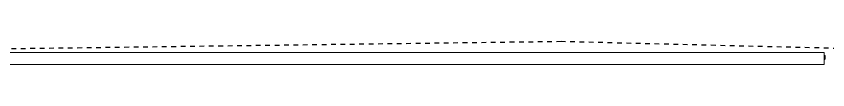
# Model space of a CAD drawing. Header units: millimetres. Extents: x -50 to 161, y 11 to 77.
# Drawn here: x -6.42 to 10.85, y 59.02 to 59.5 of the extents above; entities that cross this region are included whole.
import ezdxf

# ---------------------------------------------------------------- set-up
doc = ezdxf.new("R2010")
doc.units = ezdxf.units.MM
doc.linetypes.add('Centre', pattern=[0.0125, 0.0025, -0.001875, 0.00625, -0.001875])
for name, color, linetype, lineweight in [('1-SE', 160, 'Continuous', 5), ('1-Site-Limite propriété', 91, 'Centre', 25), ('A-DETL-THIN', 151, 'Continuous', 5)]:
    doc.layers.add(name, color=color, linetype=linetype, lineweight=lineweight)

# ---------------------------------------------------------------- blocks, each defined once
blk = doc.blocks.new('Garde-corps - Poteau-V18-DCE - PLAN DE REPERAGE DES FONDATIONS SPECIALES ET PAROIS EXTERIEURES')
at = {"layer": '1-SE'}
for p, q in [((-0.045, 0), (-0.045, -0.01)), ((0.045, -0.01), (0.045, 0)), ((-0.045, -0.01), (-0.035, -0.02)), ((-0.035, -0.02), (-0.005, -0.02)), ((-0.005, -0.02), (-0.005, -0.015)), ((-0.005, -0.015), (0.005, -0.015)), ((0.005, -0.015), (0.005, -0.02)), ((0.005, -0.02), (0.035, -0.02)), ((0.035, -0.02), (0.045, -0.01))]:
    blk.add_line(p, q, dxfattribs=at)
blk = doc.blocks.new('Garde-corps - Garde-corps-6005106-DCE - PLAN DE REPERAGE DES FONDATIONS SPECIALES ET PAROIS EXTERIEURES')
blk.add_blockref('Garde-corps - Poteau-V18-DCE - PLAN DE REPERAGE DES FONDATIONS SPECIALES ET PAROIS EXTERIEURES', (59.168, -10.772))
blk = doc.blocks.new('Family - ___-5017038-DCE - PLAN DE REPERAGE DES FONDATIONS SPECIALES ET PAROIS EXTERIEURES')
at = {"layer": '1-Site-Limite propriété'}
for p, q in [((59.5, -5.181), (59.257, 13.382)), ((59.267, -14.663), (59.5, -5.181))]:
    blk.add_line(p, q, dxfattribs=at)
blk = doc.blocks.new('Family - ___-5372236-DCE - PLAN DE REPERAGE DES FONDATIONS SPECIALES ET PAROIS EXTERIEURES')
at = {"layer": '1-Site-Limite propriété'}
for p, q in [((59.5, -5.181), (59.257, 13.382)), ((59.267, -14.663), (59.5, -5.181))]:
    blk.add_line(p, q, dxfattribs=at)

msp = doc.modelspace()

# ---------------------------------------------------------------- linework, layer by layer
at = {"layer": 'A-DETL-THIN'}
for p, q in [((10.772, 59.268), (-7.218, 59.268)), ((10.772, 59.018), (10.772, 59.268)), ((-7.218, 59.018), (10.772, 59.018))]:
    msp.add_line(p, q, dxfattribs=at)

# ---------------------------------------------------------------- block references
at = {"layer": '1-SE', "rotation": 90.0000000000001}
msp.add_blockref('Garde-corps - Garde-corps-6005106-DCE - PLAN DE REPERAGE DES FONDATIONS SPECIALES ET PAROIS EXTERIEURES', (0, 0), dxfattribs=at)
at = {"layer": '1-Site-Limite propriété', "rotation": 90.0000000000001}
for name in ['Family - ___-5017038-DCE - PLAN DE REPERAGE DES FONDATIONS SPECIALES ET PAROIS EXTERIEURES', 'Family - ___-5372236-DCE - PLAN DE REPERAGE DES FONDATIONS SPECIALES ET PAROIS EXTERIEURES']:
    msp.add_blockref(name, (0, 0), dxfattribs=at)

doc.saveas('drawing.dxf')
